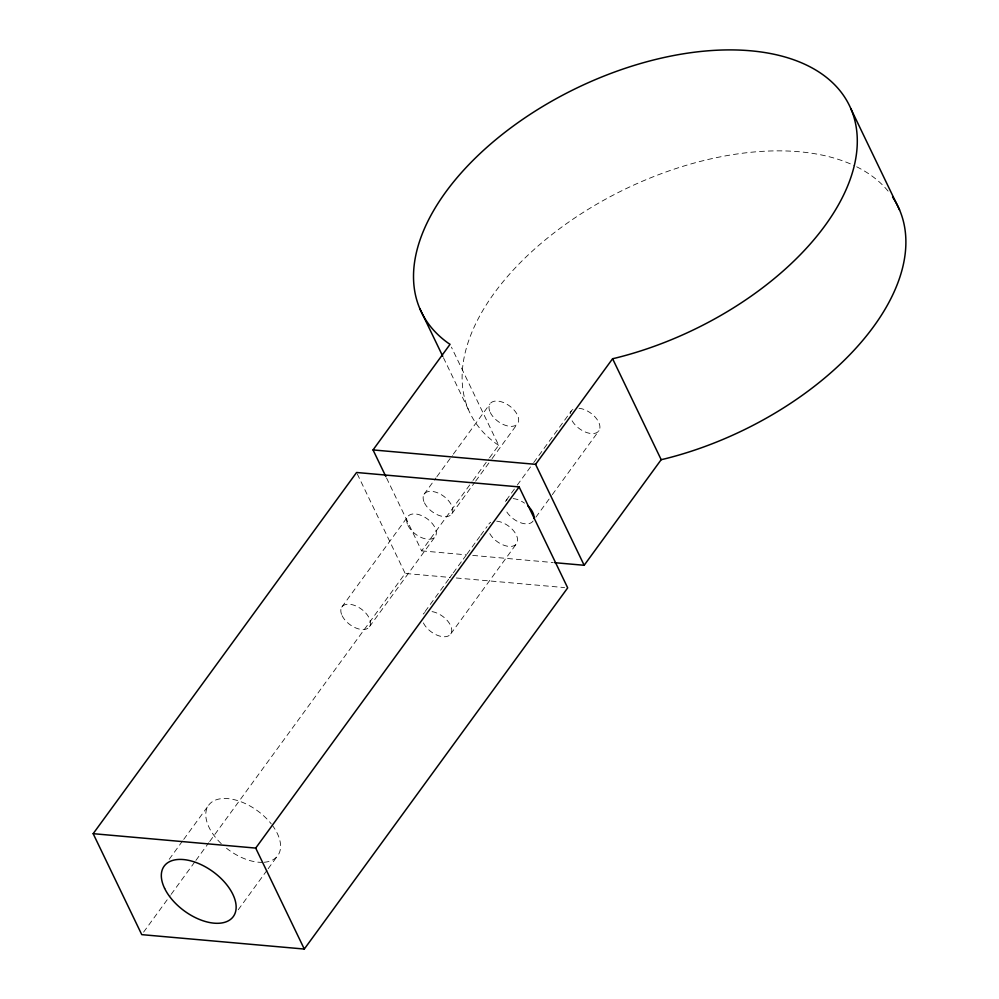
<?xml version="1.0" encoding="UTF-8"?>
<svg xmlns="http://www.w3.org/2000/svg" width="999" height="999" viewBox="0 0 999 999"><rect width="100%" height="100%" fill="white"/><g stroke="black" fill="none" stroke-linecap="round" stroke-linejoin="round"><path stroke-width="0.75" stroke-dasharray="5 3.75" d="M341.783 607.105L407.642 516.808M424.1 494.23L435.989 477.922M436.9 476.673L452.447 455.357M453.371 454.095L489.947 403.933M169.218 859.277L182.829 840.621M183.729 839.372L208.229 805.793M143.594 932.117L170.217 895.628M171.129 894.367L194.992 861.65M195.916 860.389L208.754 842.769M209.678 841.508L405.169 573.451L450.062 577.434M386.538 477.959L421.628 550.874L472.065 481.73M472.977 480.469L488.561 459.09M489.485 457.842L498.651 445.267L451.411 347.115M369.53 626.648L435.377 536.351M451.848 513.773L474.712 482.417M475.624 481.168L491.171 459.852M492.082 458.591L517.694 423.476M448.663 579.195L423.052 614.31A16.971 9.64 36.1 0 1 424.887 612.549M449.575 577.934L452.322 574.175M453.234 572.927L462.375 560.377M463.299 559.128L466.034 555.369M466.945 554.108L476.098 541.57M477.01 540.309L479.757 536.55M480.669 535.302L487.075 526.523M506.281 500.187L516.346 486.388M517.257 485.127L532.804 463.811M533.716 462.562L571.216 411.138M238.224 909.777L267.257 869.967M268.157 868.73L278.134 855.044M450.799 633.853L516.645 543.556M535.851 517.22L551.398 495.904M552.31 494.642L598.963 430.681M421.628 550.874L466.521 554.857M472.714 555.407L553.209 562.549M456.256 577.984L564.61 587.587M498.651 445.267L496.765 444.056A237.625 134.253 -25.7 0 1 552.909 233.766A237.625 134.253 -25.7 0 1 854.07 165.534M443.456 357.729L468.419 409.615M357.255 473.901L405.169 573.451M533.104 520.979A16.971 9.64 36.1 0 1 519.667 522.402A16.971 9.64 36.1 0 1 505.694 510.002M505.369 501.436A16.971 9.64 36.1 0 1 507.205 499.675M513.161 498.588A16.971 9.64 36.1 0 1 524.525 503.134M579.02 408.291A16.971 9.64 36.1 0 1 598.638 422.115A16.971 9.64 36.1 0 1 591.158 433.529A16.971 9.64 36.1 0 1 571.54 419.705M570.317 413.561A16.971 9.64 36.1 0 1 573.051 409.378M856.705 166.808A237.625 134.253 -25.7 0 1 889.048 192.283M432.043 611.613A16.971 9.64 36.1 0 1 450.799 626.011A16.971 9.64 36.1 0 1 442.594 636.663A16.971 9.64 36.1 0 1 423.376 622.877M496.703 521.166A16.971 9.64 36.1 0 1 516.321 534.989A16.971 9.64 36.1 0 1 508.853 546.403A16.971 9.64 36.1 0 1 489.235 532.579M488.898 524.013A16.971 9.64 36.1 0 1 490.746 522.252M272.19 825.112A42.77 24.288 36.1 0 1 264.186 862.262M262.812 862.337A42.77 24.288 36.1 0 1 226.511 848.251M221.278 843.693A42.77 24.288 36.1 0 1 215.509 800.062A42.77 24.288 36.1 0 1 271.291 823.938M424.425 502.797A16.971 9.64 36.1 0 0 450 515.534A16.971 9.64 36.1 0 0 439.485 493.668A16.971 9.64 36.1 0 0 424.425 502.797M490.284 412.5A16.971 9.64 36.1 0 0 515.859 425.237A16.971 9.64 36.1 0 0 505.332 403.371A16.971 9.64 36.1 0 0 490.284 412.5M342.108 615.671A16.971 9.64 36.1 0 0 367.682 628.408A16.971 9.64 36.1 0 0 357.167 606.543A16.971 9.64 36.1 0 0 342.108 615.671M407.967 525.374A16.971 9.64 36.1 0 0 433.541 538.111A16.971 9.64 36.1 0 0 423.014 516.246A16.971 9.64 36.1 0 0 407.967 525.374"/><path stroke-width="1.5" d="M93.169 833.678L356.581 472.49L519.118 486.913L567.694 587.862L304.295 949.05L141.758 934.639L93.169 833.678L255.707 848.089L519.118 486.913M373.039 449.925L450.062 344.305L448.176 343.094A237.625 134.253 -25.7 0 1 559.652 96.791A237.625 134.253 -25.7 0 1 855.419 123.014A237.625 134.253 -25.7 0 1 615.908 357.967L612.599 358.728L535.576 464.335L373.039 449.925L385.864 476.56M554.757 562.687L584.165 565.284L661.188 459.677L664.497 458.928A237.625 134.253 -25.7 0 0 892.557 197.053M850.973 108.966L899.562 209.915M612.599 358.728L661.188 459.677M535.576 464.335L584.165 565.284M419.83 308.654L442.782 356.331M255.707 848.089L304.295 949.05M527.934 505.944A16.971 9.64 36.1 0 1 534.003 518.556M164.598 888.336A42.77 24.288 36.1 0 0 229.058 920.416A42.77 24.288 36.1 0 0 202.547 865.334A42.77 24.288 36.1 0 0 164.598 888.336"/></g></svg>
